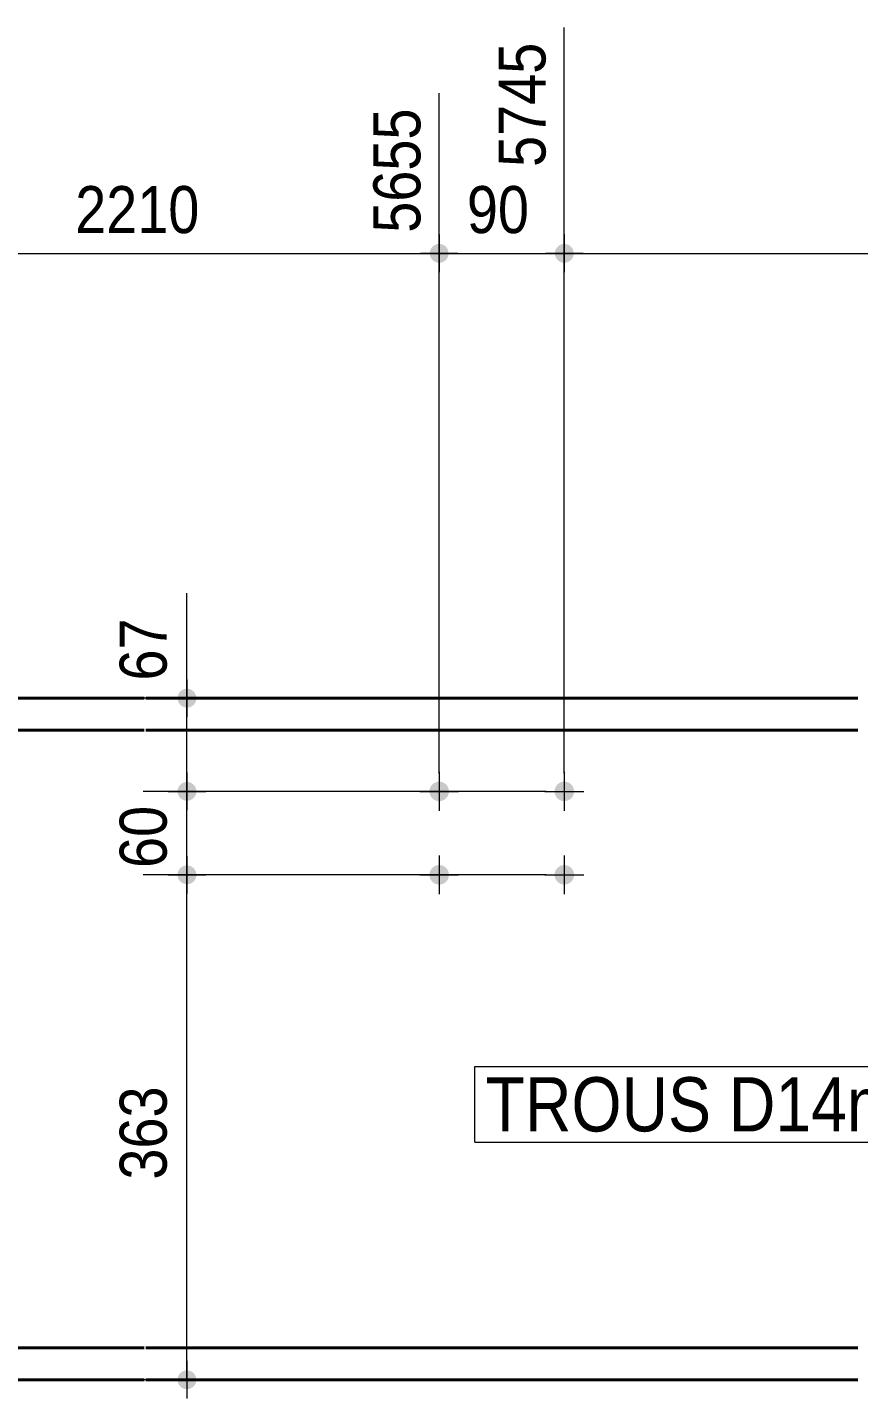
# Model space of a CAD drawing. Header units: millimetres. Extents: x 2 to 410, y 5 to 282.
# Drawn here: x 174.9 to 220.9, y 134.3 to 210.2 of the extents above; entities that cross this region are included whole.
import ezdxf

# ---------------------------------------------------------------- set-up
doc = ezdxf.new("R2010")
doc.units = ezdxf.units.MM
for name, color, linetype, lineweight in [('Boulon', 7, 'Continuous', 0), ('Cotation', 7, 'Continuous', 0), ('Piece', 2, 'Continuous', 0), ('Texte', 3, 'Continuous', 0)]:
    doc.layers.add(name, color=color, linetype=linetype, lineweight=lineweight)
doc.styles.add('ARIAL', font='ARIAL.TTF')

# ---------------------------------------------------------------- blocks, each defined once
blk = doc.blocks.new('*A9')
at = {"layer": 'Boulon'}
for points in [[(197.165, 167.936), (197.167, 167.962), (197.17, 167.989), (197.175, 168.015), (197.18, 168.04), (197.187, 168.066), (197.196, 168.091), (197.205, 168.116), (197.216, 168.14), (197.228, 168.163), (197.241, 168.186), (197.255, 168.209), (197.27, 168.23), (197.286, 168.251), (197.304, 168.271), (197.322, 168.29), (197.341, 168.309), (197.361, 168.326), (197.382, 168.342), (197.404, 168.357), (197.426, 168.371), (197.449, 168.384), (197.472, 168.396), (197.497, 168.407), (197.521, 168.417), (197.546, 168.425), (197.572, 168.432), (197.598, 168.438), (197.624, 168.442), (197.65, 168.445), (197.676, 168.447), (197.703, 168.448), (197.729, 168.447), (197.755, 168.445), (197.782, 168.442), (197.808, 168.438), (197.833, 168.432), (197.859, 168.425), (197.884, 168.417), (197.909, 168.407), (197.933, 168.396), (197.956, 168.384), (197.979, 168.371), (198.002, 168.357), (198.023, 168.342), (198.044, 168.326), (198.064, 168.309), (198.083, 168.29), (198.102, 168.271), (198.119, 168.251), (198.135, 168.23), (198.15, 168.209), (198.165, 168.186), (198.178, 168.163), (198.189, 168.14), (198.2, 168.116), (198.21, 168.091), (198.218, 168.066), (198.225, 168.04), (198.231, 168.015), (198.235, 167.989), (198.239, 167.962), (198.24, 167.936), (198.241, 167.91), (198.24, 167.883), (198.239, 167.857), (198.235, 167.831), (198.231, 167.805), (198.225, 167.779), (198.218, 167.753), (198.21, 167.728), (198.2, 167.704), (198.189, 167.679), (198.178, 167.656), (198.165, 167.633), (198.15, 167.61), (198.135, 167.589), (198.119, 167.568), (198.102, 167.548), (198.083, 167.529), (198.064, 167.511), (198.044, 167.493), (198.023, 167.477), (198.002, 167.462), (197.979, 167.448), (197.956, 167.435), (197.933, 167.423), (197.909, 167.412), (197.884, 167.403), (197.859, 167.394), (197.833, 167.387), (197.808, 167.381), (197.782, 167.377), (197.755, 167.374), (197.729, 167.372), (197.703, 167.371), (197.676, 167.372), (197.65, 167.374), (197.624, 167.377), (197.598, 167.381), (197.572, 167.387), (197.546, 167.394), (197.521, 167.403), (197.497, 167.412), (197.472, 167.423), (197.449, 167.435), (197.426, 167.448), (197.404, 167.462), (197.382, 167.477), (197.361, 167.493), (197.341, 167.511), (197.322, 167.529), (197.304, 167.548), (197.286, 167.568), (197.27, 167.589), (197.255, 167.61), (197.241, 167.633), (197.228, 167.656), (197.216, 167.679), (197.205, 167.704), (197.196, 167.728), (197.187, 167.753), (197.18, 167.779), (197.175, 167.805), (197.17, 167.831), (197.167, 167.857), (197.165, 167.883), (197.164, 167.91)], [(197.165, 163.321), (197.167, 163.347), (197.17, 163.373), (197.175, 163.399), (197.18, 163.425), (197.187, 163.45), (197.196, 163.476), (197.205, 163.5), (197.216, 163.524), (197.228, 163.548), (197.241, 163.571), (197.255, 163.593), (197.27, 163.615), (197.286, 163.636), (197.304, 163.656), (197.322, 163.675), (197.341, 163.693), (197.361, 163.71), (197.382, 163.727), (197.404, 163.742), (197.426, 163.756), (197.449, 163.769), (197.472, 163.781), (197.497, 163.792), (197.521, 163.801), (197.546, 163.809), (197.572, 163.817), (197.598, 163.822), (197.624, 163.827), (197.65, 163.83), (197.676, 163.832), (197.703, 163.833), (197.729, 163.832), (197.755, 163.83), (197.782, 163.827), (197.808, 163.822), (197.833, 163.817), (197.859, 163.809), (197.884, 163.801), (197.909, 163.792), (197.933, 163.781), (197.956, 163.769), (197.979, 163.756), (198.002, 163.742), (198.023, 163.727), (198.044, 163.71), (198.064, 163.693), (198.083, 163.675), (198.102, 163.656), (198.119, 163.636), (198.135, 163.615), (198.15, 163.593), (198.165, 163.571), (198.178, 163.548), (198.189, 163.524), (198.2, 163.5), (198.21, 163.476), (198.218, 163.45), (198.225, 163.425), (198.231, 163.399), (198.235, 163.373), (198.239, 163.347), (198.24, 163.321), (198.241, 163.294), (198.24, 163.268), (198.239, 163.241), (198.235, 163.215), (198.231, 163.189), (198.225, 163.163), (198.218, 163.138), (198.21, 163.113), (198.2, 163.088), (198.189, 163.064), (198.178, 163.04), (198.165, 163.017), (198.15, 162.995), (198.135, 162.973), (198.119, 162.953), (198.102, 162.933), (198.083, 162.913), (198.064, 162.895), (198.044, 162.878), (198.023, 162.862), (198.002, 162.846), (197.979, 162.832), (197.956, 162.819), (197.933, 162.807), (197.909, 162.797), (197.884, 162.787), (197.859, 162.779), (197.833, 162.772), (197.808, 162.766), (197.782, 162.762), (197.755, 162.758), (197.729, 162.756), (197.703, 162.756), (197.676, 162.756), (197.65, 162.758), (197.624, 162.762), (197.598, 162.766), (197.572, 162.772), (197.546, 162.779), (197.521, 162.787), (197.497, 162.797), (197.472, 162.807), (197.449, 162.819), (197.426, 162.832), (197.404, 162.846), (197.382, 162.862), (197.361, 162.878), (197.341, 162.895), (197.322, 162.913), (197.304, 162.933), (197.286, 162.953), (197.27, 162.973), (197.255, 162.995), (197.241, 163.017), (197.228, 163.04), (197.216, 163.064), (197.205, 163.088), (197.196, 163.113), (197.187, 163.138), (197.18, 163.163), (197.175, 163.189), (197.17, 163.215), (197.167, 163.241), (197.165, 163.268), (197.164, 163.294)]]:
    blk.add_hatch(color=256, dxfattribs=at).paths.add_polyline_path(points, flags=17)
at = {"layer": 'Boulon', "linetype": 'Continuous', "lineweight": 0}
for p, q in [((197.703, 168.986), (197.703, 166.833)), ((196.626, 167.91), (198.78, 167.91)), ((197.703, 164.371), (197.703, 162.217)), ((196.626, 163.294), (198.78, 163.294))]:
    blk.add_line(p, q, dxfattribs=at)
blk = doc.blocks.new('*A10')
at = {"layer": 'Boulon'}
for points in [[(204.088, 167.936), (204.09, 167.962), (204.093, 167.989), (204.098, 168.015), (204.103, 168.04), (204.11, 168.066), (204.119, 168.091), (204.128, 168.116), (204.139, 168.14), (204.151, 168.163), (204.164, 168.186), (204.178, 168.209), (204.193, 168.23), (204.21, 168.251), (204.227, 168.271), (204.245, 168.29), (204.264, 168.309), (204.284, 168.326), (204.305, 168.342), (204.327, 168.357), (204.349, 168.371), (204.372, 168.384), (204.396, 168.396), (204.42, 168.407), (204.444, 168.417), (204.469, 168.425), (204.495, 168.432), (204.521, 168.438), (204.547, 168.442), (204.573, 168.445), (204.599, 168.447), (204.626, 168.448), (204.652, 168.447), (204.679, 168.445), (204.705, 168.442), (204.731, 168.438), (204.757, 168.432), (204.782, 168.425), (204.807, 168.417), (204.832, 168.407), (204.856, 168.396), (204.88, 168.384), (204.903, 168.371), (204.925, 168.357), (204.947, 168.342), (204.967, 168.326), (204.987, 168.309), (205.006, 168.29), (205.025, 168.271), (205.042, 168.251), (205.058, 168.23), (205.073, 168.209), (205.088, 168.186), (205.101, 168.163), (205.113, 168.14), (205.123, 168.116), (205.133, 168.091), (205.141, 168.066), (205.148, 168.04), (205.154, 168.015), (205.158, 167.989), (205.162, 167.962), (205.164, 167.936), (205.164, 167.91), (205.164, 167.883), (205.162, 167.857), (205.158, 167.831), (205.154, 167.805), (205.148, 167.779), (205.141, 167.753), (205.133, 167.728), (205.123, 167.704), (205.113, 167.679), (205.101, 167.656), (205.088, 167.633), (205.073, 167.61), (205.058, 167.589), (205.042, 167.568), (205.025, 167.548), (205.006, 167.529), (204.987, 167.511), (204.967, 167.493), (204.947, 167.477), (204.925, 167.462), (204.903, 167.448), (204.88, 167.435), (204.856, 167.423), (204.832, 167.412), (204.807, 167.403), (204.782, 167.394), (204.757, 167.387), (204.731, 167.381), (204.705, 167.377), (204.679, 167.374), (204.652, 167.372), (204.626, 167.371), (204.599, 167.372), (204.573, 167.374), (204.547, 167.377), (204.521, 167.381), (204.495, 167.387), (204.469, 167.394), (204.444, 167.403), (204.42, 167.412), (204.396, 167.423), (204.372, 167.435), (204.349, 167.448), (204.327, 167.462), (204.305, 167.477), (204.284, 167.493), (204.264, 167.511), (204.245, 167.529), (204.227, 167.548), (204.21, 167.568), (204.193, 167.589), (204.178, 167.61), (204.164, 167.633), (204.151, 167.656), (204.139, 167.679), (204.128, 167.704), (204.119, 167.728), (204.11, 167.753), (204.103, 167.779), (204.098, 167.805), (204.093, 167.831), (204.09, 167.857), (204.088, 167.883), (204.087, 167.91)], [(204.088, 163.321), (204.09, 163.347), (204.093, 163.373), (204.098, 163.399), (204.103, 163.425), (204.11, 163.45), (204.119, 163.476), (204.128, 163.5), (204.139, 163.524), (204.151, 163.548), (204.164, 163.571), (204.178, 163.593), (204.193, 163.615), (204.21, 163.636), (204.227, 163.656), (204.245, 163.675), (204.264, 163.693), (204.284, 163.71), (204.305, 163.727), (204.327, 163.742), (204.349, 163.756), (204.372, 163.769), (204.396, 163.781), (204.42, 163.792), (204.444, 163.801), (204.469, 163.809), (204.495, 163.817), (204.521, 163.822), (204.547, 163.827), (204.573, 163.83), (204.599, 163.832), (204.626, 163.833), (204.652, 163.832), (204.679, 163.83), (204.705, 163.827), (204.731, 163.822), (204.757, 163.817), (204.782, 163.809), (204.807, 163.801), (204.832, 163.792), (204.856, 163.781), (204.88, 163.769), (204.903, 163.756), (204.925, 163.742), (204.947, 163.727), (204.967, 163.71), (204.987, 163.693), (205.006, 163.675), (205.025, 163.656), (205.042, 163.636), (205.058, 163.615), (205.073, 163.593), (205.088, 163.571), (205.101, 163.548), (205.113, 163.524), (205.123, 163.5), (205.133, 163.476), (205.141, 163.45), (205.148, 163.425), (205.154, 163.399), (205.158, 163.373), (205.162, 163.347), (205.164, 163.321), (205.164, 163.294), (205.164, 163.268), (205.162, 163.241), (205.158, 163.215), (205.154, 163.189), (205.148, 163.163), (205.141, 163.138), (205.133, 163.113), (205.123, 163.088), (205.113, 163.064), (205.101, 163.04), (205.088, 163.017), (205.073, 162.995), (205.058, 162.973), (205.042, 162.953), (205.025, 162.933), (205.006, 162.913), (204.987, 162.895), (204.967, 162.878), (204.947, 162.862), (204.925, 162.846), (204.903, 162.832), (204.88, 162.819), (204.856, 162.807), (204.832, 162.797), (204.807, 162.787), (204.782, 162.779), (204.757, 162.772), (204.731, 162.766), (204.705, 162.762), (204.679, 162.758), (204.652, 162.756), (204.626, 162.756), (204.599, 162.756), (204.573, 162.758), (204.547, 162.762), (204.521, 162.766), (204.495, 162.772), (204.469, 162.779), (204.444, 162.787), (204.42, 162.797), (204.396, 162.807), (204.372, 162.819), (204.349, 162.832), (204.327, 162.846), (204.305, 162.862), (204.284, 162.878), (204.264, 162.895), (204.245, 162.913), (204.227, 162.933), (204.21, 162.953), (204.193, 162.973), (204.178, 162.995), (204.164, 163.017), (204.151, 163.04), (204.139, 163.064), (204.128, 163.088), (204.119, 163.113), (204.11, 163.138), (204.103, 163.163), (204.098, 163.189), (204.093, 163.215), (204.09, 163.241), (204.088, 163.268), (204.087, 163.294)]]:
    blk.add_hatch(color=256, dxfattribs=at).paths.add_polyline_path(points, flags=17)
at = {"layer": 'Boulon', "linetype": 'Continuous', "lineweight": 0}
for p, q in [((204.626, 168.986), (204.626, 166.833)), ((203.549, 167.91), (205.703, 167.91)), ((204.626, 164.371), (204.626, 162.217)), ((203.549, 163.294), (205.703, 163.294))]:
    blk.add_line(p, q, dxfattribs=at)
blk = doc.blocks.new('*A16')
at = {"layer": 'Piece', "color": 2, "linetype": 'Continuous', "lineweight": 40}
for p, q in [((181.374229, 173.063513), (141.994282, 173.063513)), ((220.854176, 173.063513), (181.474229, 173.063513)), ((141.994282, 171.294283), (181.374229, 171.294283)), ((181.474229, 171.294283), (220.854176, 171.294283)), ((181.374229, 137.140436), (141.994282, 137.140436)), ((220.854176, 137.140436), (181.474229, 137.140436)), ((141.994282, 135.371206), (181.374229, 135.371206)), ((181.474229, 135.371206), (220.854176, 135.371206))]:
    blk.add_line(p, q, dxfattribs=at)
blk = doc.blocks.new('*A42')
at = {"layer": 'Cotation'}
for points in [[(204.6, 197.144), (204.575, 197.146), (204.549, 197.149), (204.524, 197.153), (204.499, 197.159), (204.475, 197.166), (204.451, 197.174), (204.427, 197.183), (204.403, 197.193), (204.381, 197.205), (204.358, 197.217), (204.337, 197.231), (204.316, 197.245), (204.296, 197.261), (204.277, 197.278), (204.258, 197.295), (204.24, 197.314), (204.224, 197.333), (204.208, 197.353), (204.193, 197.374), (204.18, 197.396), (204.167, 197.418), (204.156, 197.441), (204.145, 197.464), (204.136, 197.488), (204.128, 197.512), (204.121, 197.537), (204.116, 197.562), (204.111, 197.587), (204.108, 197.612), (204.106, 197.638), (204.106, 197.663), (204.106, 197.689), (204.108, 197.714), (204.111, 197.739), (204.116, 197.765), (204.121, 197.789), (204.128, 197.814), (204.136, 197.838), (204.145, 197.862), (204.156, 197.885), (204.167, 197.908), (204.18, 197.93), (204.193, 197.952), (204.208, 197.973), (204.224, 197.993), (204.24, 198.012), (204.258, 198.031), (204.277, 198.048), (204.296, 198.065), (204.316, 198.081), (204.337, 198.096), (204.358, 198.109), (204.381, 198.122), (204.403, 198.133), (204.427, 198.144), (204.451, 198.153), (204.475, 198.161), (204.499, 198.168), (204.524, 198.173), (204.549, 198.178), (204.575, 198.181), (204.6, 198.183), (204.626, 198.183), (204.651, 198.183), (204.677, 198.181), (204.702, 198.178), (204.727, 198.173), (204.752, 198.168), (204.777, 198.161), (204.801, 198.153), (204.825, 198.144), (204.848, 198.133), (204.871, 198.122), (204.893, 198.109), (204.915, 198.096), (204.935, 198.081), (204.956, 198.065), (204.975, 198.048), (204.993, 198.031), (205.011, 198.012), (205.028, 197.993), (205.043, 197.973), (205.058, 197.952), (205.072, 197.93), (205.084, 197.908), (205.096, 197.885), (205.106, 197.862), (205.115, 197.838), (205.123, 197.814), (205.13, 197.789), (205.136, 197.765), (205.14, 197.739), (205.143, 197.714), (205.145, 197.689), (205.146, 197.663), (205.145, 197.638), (205.143, 197.612), (205.14, 197.587), (205.136, 197.562), (205.13, 197.537), (205.123, 197.512), (205.115, 197.488), (205.106, 197.464), (205.096, 197.441), (205.084, 197.418), (205.072, 197.396), (205.058, 197.374), (205.043, 197.353), (205.028, 197.333), (205.011, 197.314), (204.993, 197.295), (204.975, 197.278), (204.956, 197.261), (204.935, 197.245), (204.915, 197.231), (204.893, 197.217), (204.871, 197.205), (204.848, 197.193), (204.825, 197.183), (204.801, 197.174), (204.777, 197.166), (204.752, 197.159), (204.727, 197.153), (204.702, 197.149), (204.677, 197.146), (204.651, 197.144), (204.626, 197.143)], [(282.18, 197.144), (282.155, 197.146), (282.129, 197.149), (282.104, 197.153), (282.079, 197.159), (282.055, 197.166), (282.03, 197.174), (282.007, 197.183), (281.983, 197.193), (281.961, 197.205), (281.938, 197.217), (281.917, 197.231), (281.896, 197.245), (281.876, 197.261), (281.856, 197.278), (281.838, 197.295), (281.82, 197.314), (281.804, 197.333), (281.788, 197.353), (281.773, 197.374), (281.76, 197.396), (281.747, 197.418), (281.736, 197.441), (281.725, 197.464), (281.716, 197.488), (281.708, 197.512), (281.701, 197.537), (281.696, 197.562), (281.691, 197.587), (281.688, 197.612), (281.686, 197.638), (281.686, 197.663), (281.686, 197.689), (281.688, 197.714), (281.691, 197.739), (281.696, 197.765), (281.701, 197.789), (281.708, 197.814), (281.716, 197.838), (281.725, 197.862), (281.736, 197.885), (281.747, 197.908), (281.76, 197.93), (281.773, 197.952), (281.788, 197.973), (281.804, 197.993), (281.82, 198.012), (281.838, 198.031), (281.856, 198.048), (281.876, 198.065), (281.896, 198.081), (281.917, 198.096), (281.938, 198.109), (281.961, 198.122), (281.983, 198.133), (282.007, 198.144), (282.03, 198.153), (282.055, 198.161), (282.079, 198.168), (282.104, 198.173), (282.129, 198.178), (282.155, 198.181), (282.18, 198.183), (282.206, 198.183), (282.231, 198.183), (282.257, 198.181), (282.282, 198.178), (282.307, 198.173), (282.332, 198.168), (282.357, 198.161), (282.381, 198.153), (282.405, 198.144), (282.428, 198.133), (282.451, 198.122), (282.473, 198.109), (282.495, 198.096), (282.515, 198.081), (282.536, 198.065), (282.555, 198.048), (282.573, 198.031), (282.591, 198.012), (282.608, 197.993), (282.623, 197.973), (282.638, 197.952), (282.652, 197.93), (282.664, 197.908), (282.676, 197.885), (282.686, 197.862), (282.695, 197.838), (282.703, 197.814), (282.71, 197.789), (282.716, 197.765), (282.72, 197.739), (282.723, 197.714), (282.725, 197.689), (282.726, 197.663), (282.725, 197.638), (282.723, 197.612), (282.72, 197.587), (282.716, 197.562), (282.71, 197.537), (282.703, 197.512), (282.695, 197.488), (282.686, 197.464), (282.676, 197.441), (282.664, 197.418), (282.652, 197.396), (282.638, 197.374), (282.623, 197.353), (282.608, 197.333), (282.591, 197.314), (282.573, 197.295), (282.555, 197.278), (282.536, 197.261), (282.515, 197.245), (282.495, 197.231), (282.473, 197.217), (282.451, 197.205), (282.428, 197.193), (282.405, 197.183), (282.381, 197.174), (282.357, 197.166), (282.332, 197.159), (282.307, 197.153), (282.282, 197.149), (282.257, 197.146), (282.231, 197.144), (282.206, 197.143)]]:
    blk.add_hatch(color=256, dxfattribs=at).paths.add_polyline_path(points, flags=17)
at = {"layer": 'Cotation', "linetype": 'Continuous', "lineweight": 0}
for p, q in [((204.626, 168.91), (204.626, 210.157)), ((282.206, 168.91), (282.206, 206.517)), ((204.626, 198.703), (204.626, 196.623)), ((282.206, 198.703), (282.206, 196.623)), ((205.666, 197.663), (203.586, 197.663)), ((204.626, 197.663), (203.586, 197.663)), ((204.626, 197.663), (282.206, 197.663)), ((283.246, 197.663), (281.166, 197.663)), ((282.206, 197.663), (283.246, 197.663))]:
    blk.add_line(p, q, dxfattribs=at)
at = {"layer": 'Cotation'}
for p in [(204.626, 197.663), (282.206, 197.663)]:
    blk.add_point(p, dxfattribs=at)
at = {"layer": 'Cotation', "style": 'ARIAL', "width": 0.85}
blk.add_text('7955', height=2.6, rotation=90.00021, dxfattribs=at).set_placement((281.166, 198.803))
blk.add_text('2210', height=2.6, dxfattribs=at).set_placement((239.559, 198.783))
blk = doc.blocks.new('*A65')
at = {"layer": 'Cotation'}
for points in [[(183.723, 162.775), (183.698, 162.777), (183.673, 162.78), (183.648, 162.784), (183.623, 162.79), (183.598, 162.797), (183.574, 162.805), (183.55, 162.814), (183.527, 162.824), (183.504, 162.836), (183.482, 162.848), (183.46, 162.862), (183.439, 162.876), (183.419, 162.892), (183.4, 162.909), (183.381, 162.926), (183.364, 162.945), (183.347, 162.964), (183.331, 162.984), (183.317, 163.005), (183.303, 163.027), (183.29, 163.049), (183.279, 163.072), (183.269, 163.095), (183.259, 163.119), (183.251, 163.143), (183.245, 163.168), (183.239, 163.193), (183.235, 163.218), (183.231, 163.243), (183.23, 163.269), (183.229, 163.294), (183.23, 163.32), (183.231, 163.345), (183.235, 163.37), (183.239, 163.396), (183.245, 163.421), (183.251, 163.445), (183.259, 163.469), (183.269, 163.493), (183.279, 163.516), (183.29, 163.539), (183.303, 163.562), (183.317, 163.583), (183.331, 163.604), (183.347, 163.624), (183.364, 163.643), (183.381, 163.662), (183.4, 163.679), (183.419, 163.696), (183.439, 163.712), (183.46, 163.727), (183.482, 163.74), (183.504, 163.753), (183.527, 163.764), (183.55, 163.775), (183.574, 163.784), (183.598, 163.792), (183.623, 163.799), (183.648, 163.804), (183.673, 163.809), (183.698, 163.812), (183.723, 163.814), (183.749, 163.814), (183.774, 163.814), (183.8, 163.812), (183.825, 163.809), (183.85, 163.804), (183.875, 163.799), (183.9, 163.792), (183.924, 163.784), (183.948, 163.775), (183.971, 163.764), (183.994, 163.753), (184.016, 163.74), (184.038, 163.727), (184.059, 163.712), (184.079, 163.696), (184.098, 163.679), (184.117, 163.662), (184.134, 163.643), (184.151, 163.624), (184.167, 163.604), (184.181, 163.583), (184.195, 163.562), (184.208, 163.539), (184.219, 163.516), (184.229, 163.493), (184.239, 163.469), (184.247, 163.445), (184.253, 163.421), (184.259, 163.396), (184.263, 163.37), (184.266, 163.345), (184.268, 163.32), (184.269, 163.294), (184.268, 163.269), (184.266, 163.243), (184.263, 163.218), (184.259, 163.193), (184.253, 163.168), (184.247, 163.143), (184.239, 163.119), (184.229, 163.095), (184.219, 163.072), (184.208, 163.049), (184.195, 163.027), (184.181, 163.005), (184.167, 162.984), (184.151, 162.964), (184.134, 162.945), (184.117, 162.926), (184.098, 162.909), (184.079, 162.892), (184.059, 162.876), (184.038, 162.862), (184.016, 162.848), (183.994, 162.836), (183.971, 162.824), (183.948, 162.814), (183.924, 162.805), (183.9, 162.797), (183.875, 162.79), (183.85, 162.784), (183.825, 162.78), (183.8, 162.777), (183.774, 162.775), (183.749, 162.774)], [(183.723, 134.852), (183.698, 134.854), (183.673, 134.857), (183.648, 134.861), (183.623, 134.867), (183.598, 134.874), (183.574, 134.882), (183.55, 134.891), (183.527, 134.901), (183.504, 134.913), (183.482, 134.925), (183.46, 134.939), (183.439, 134.954), (183.419, 134.969), (183.4, 134.986), (183.381, 135.004), (183.364, 135.022), (183.347, 135.041), (183.331, 135.061), (183.317, 135.082), (183.303, 135.104), (183.29, 135.126), (183.279, 135.149), (183.269, 135.172), (183.259, 135.196), (183.251, 135.22), (183.245, 135.245), (183.239, 135.27), (183.235, 135.295), (183.231, 135.32), (183.23, 135.346), (183.229, 135.371), (183.23, 135.397), (183.231, 135.422), (183.235, 135.448), (183.239, 135.473), (183.245, 135.498), (183.251, 135.522), (183.259, 135.546), (183.269, 135.57), (183.279, 135.594), (183.29, 135.616), (183.303, 135.639), (183.317, 135.66), (183.331, 135.681), (183.347, 135.701), (183.364, 135.72), (183.381, 135.739), (183.4, 135.757), (183.419, 135.773), (183.439, 135.789), (183.46, 135.804), (183.482, 135.817), (183.504, 135.83), (183.527, 135.841), (183.55, 135.852), (183.574, 135.861), (183.598, 135.869), (183.623, 135.876), (183.648, 135.881), (183.673, 135.886), (183.698, 135.889), (183.723, 135.891), (183.749, 135.891), (183.774, 135.891), (183.8, 135.889), (183.825, 135.886), (183.85, 135.881), (183.875, 135.876), (183.9, 135.869), (183.924, 135.861), (183.948, 135.852), (183.971, 135.841), (183.994, 135.83), (184.016, 135.817), (184.038, 135.804), (184.059, 135.789), (184.079, 135.773), (184.098, 135.757), (184.117, 135.739), (184.134, 135.72), (184.151, 135.701), (184.167, 135.681), (184.181, 135.66), (184.195, 135.639), (184.208, 135.616), (184.219, 135.594), (184.229, 135.57), (184.239, 135.546), (184.247, 135.522), (184.253, 135.498), (184.259, 135.473), (184.263, 135.448), (184.266, 135.422), (184.268, 135.397), (184.269, 135.371), (184.268, 135.346), (184.266, 135.32), (184.263, 135.295), (184.259, 135.27), (184.253, 135.245), (184.247, 135.22), (184.239, 135.196), (184.229, 135.172), (184.219, 135.149), (184.208, 135.126), (184.195, 135.104), (184.181, 135.082), (184.167, 135.061), (184.151, 135.041), (184.134, 135.022), (184.117, 135.004), (184.098, 134.986), (184.079, 134.969), (184.059, 134.954), (184.038, 134.939), (184.016, 134.925), (183.994, 134.913), (183.971, 134.901), (183.948, 134.891), (183.924, 134.882), (183.9, 134.874), (183.875, 134.867), (183.85, 134.861), (183.825, 134.857), (183.8, 134.854), (183.774, 134.852), (183.749, 134.851)]]:
    blk.add_hatch(color=256, dxfattribs=at).paths.add_polyline_path(points, flags=17)
at = {"layer": 'Cotation', "linetype": 'Continuous', "lineweight": 0}
for p, q in [((183.749, 164.334), (183.749, 162.254)), ((183.749, 163.294), (183.749, 164.334)), ((203.626, 163.294), (183.149, 163.294)), ((183.149, 163.294), (184.789, 163.294)), ((183.749, 135.371), (183.749, 163.294)), ((183.749, 136.411), (183.749, 134.331)), ((195.164, 135.371), (181.329, 135.371)), ((182.709, 135.371), (184.789, 135.371)), ((183.749, 135.371), (183.749, 134.331))]:
    blk.add_line(p, q, dxfattribs=at)
at = {"layer": 'Cotation'}
for p in [(183.749, 163.294), (183.749, 135.371)]:
    blk.add_point(p, dxfattribs=at)
at = {"layer": 'Cotation', "style": 'ARIAL', "width": 0.85}
blk.add_text('363', height=2.6, rotation=90.00021, dxfattribs=at).set_placement((182.629, 146.44))
blk = doc.blocks.new('*A66')
at = {"layer": 'Cotation'}
for points in [[(183.723, 167.39), (183.698, 167.392), (183.673, 167.395), (183.648, 167.4), (183.623, 167.405), (183.598, 167.412), (183.574, 167.42), (183.55, 167.429), (183.527, 167.44), (183.504, 167.451), (183.482, 167.464), (183.46, 167.477), (183.439, 167.492), (183.419, 167.508), (183.4, 167.524), (183.381, 167.542), (183.364, 167.56), (183.347, 167.58), (183.331, 167.6), (183.317, 167.621), (183.303, 167.642), (183.29, 167.664), (183.279, 167.687), (183.269, 167.711), (183.259, 167.734), (183.251, 167.759), (183.245, 167.783), (183.239, 167.808), (183.235, 167.833), (183.231, 167.859), (183.23, 167.884), (183.229, 167.91), (183.23, 167.935), (183.231, 167.961), (183.235, 167.986), (183.239, 168.011), (183.245, 168.036), (183.251, 168.061), (183.259, 168.085), (183.269, 168.109), (183.279, 168.132), (183.29, 168.155), (183.303, 168.177), (183.317, 168.198), (183.331, 168.219), (183.347, 168.239), (183.364, 168.259), (183.381, 168.277), (183.4, 168.295), (183.419, 168.312), (183.439, 168.327), (183.46, 168.342), (183.482, 168.356), (183.504, 168.368), (183.527, 168.38), (183.55, 168.39), (183.574, 168.399), (183.598, 168.407), (183.623, 168.414), (183.648, 168.42), (183.673, 168.424), (183.698, 168.427), (183.723, 168.429), (183.749, 168.43), (183.774, 168.429), (183.8, 168.427), (183.825, 168.424), (183.85, 168.42), (183.875, 168.414), (183.9, 168.407), (183.924, 168.399), (183.948, 168.39), (183.971, 168.38), (183.994, 168.368), (184.016, 168.356), (184.038, 168.342), (184.059, 168.327), (184.079, 168.312), (184.098, 168.295), (184.117, 168.277), (184.134, 168.259), (184.151, 168.239), (184.167, 168.219), (184.181, 168.198), (184.195, 168.177), (184.208, 168.155), (184.219, 168.132), (184.229, 168.109), (184.239, 168.085), (184.247, 168.061), (184.253, 168.036), (184.259, 168.011), (184.263, 167.986), (184.266, 167.961), (184.268, 167.935), (184.269, 167.91), (184.268, 167.884), (184.266, 167.859), (184.263, 167.833), (184.259, 167.808), (184.253, 167.783), (184.247, 167.759), (184.239, 167.734), (184.229, 167.711), (184.219, 167.687), (184.208, 167.664), (184.195, 167.642), (184.181, 167.621), (184.167, 167.6), (184.151, 167.58), (184.134, 167.56), (184.117, 167.542), (184.098, 167.524), (184.079, 167.508), (184.059, 167.492), (184.038, 167.477), (184.016, 167.464), (183.994, 167.451), (183.971, 167.44), (183.948, 167.429), (183.924, 167.42), (183.9, 167.412), (183.875, 167.405), (183.85, 167.4), (183.825, 167.395), (183.8, 167.392), (183.774, 167.39), (183.749, 167.39)], [(183.723, 162.775), (183.698, 162.777), (183.673, 162.78), (183.648, 162.784), (183.623, 162.79), (183.598, 162.797), (183.574, 162.805), (183.55, 162.814), (183.527, 162.824), (183.504, 162.836), (183.482, 162.848), (183.46, 162.862), (183.439, 162.876), (183.419, 162.892), (183.4, 162.909), (183.381, 162.926), (183.364, 162.945), (183.347, 162.964), (183.331, 162.984), (183.317, 163.005), (183.303, 163.027), (183.29, 163.049), (183.279, 163.072), (183.269, 163.095), (183.259, 163.119), (183.251, 163.143), (183.245, 163.168), (183.239, 163.193), (183.235, 163.218), (183.231, 163.243), (183.23, 163.269), (183.229, 163.294), (183.23, 163.32), (183.231, 163.345), (183.235, 163.37), (183.239, 163.396), (183.245, 163.421), (183.251, 163.445), (183.259, 163.469), (183.269, 163.493), (183.279, 163.516), (183.29, 163.539), (183.303, 163.562), (183.317, 163.583), (183.331, 163.604), (183.347, 163.624), (183.364, 163.643), (183.381, 163.662), (183.4, 163.679), (183.419, 163.696), (183.439, 163.712), (183.46, 163.727), (183.482, 163.74), (183.504, 163.753), (183.527, 163.764), (183.55, 163.775), (183.574, 163.784), (183.598, 163.792), (183.623, 163.799), (183.648, 163.804), (183.673, 163.809), (183.698, 163.812), (183.723, 163.814), (183.749, 163.814), (183.774, 163.814), (183.8, 163.812), (183.825, 163.809), (183.85, 163.804), (183.875, 163.799), (183.9, 163.792), (183.924, 163.784), (183.948, 163.775), (183.971, 163.764), (183.994, 163.753), (184.016, 163.74), (184.038, 163.727), (184.059, 163.712), (184.079, 163.696), (184.098, 163.679), (184.117, 163.662), (184.134, 163.643), (184.151, 163.624), (184.167, 163.604), (184.181, 163.583), (184.195, 163.562), (184.208, 163.539), (184.219, 163.516), (184.229, 163.493), (184.239, 163.469), (184.247, 163.445), (184.253, 163.421), (184.259, 163.396), (184.263, 163.37), (184.266, 163.345), (184.268, 163.32), (184.269, 163.294), (184.268, 163.269), (184.266, 163.243), (184.263, 163.218), (184.259, 163.193), (184.253, 163.168), (184.247, 163.143), (184.239, 163.119), (184.229, 163.095), (184.219, 163.072), (184.208, 163.049), (184.195, 163.027), (184.181, 163.005), (184.167, 162.984), (184.151, 162.964), (184.134, 162.945), (184.117, 162.926), (184.098, 162.909), (184.079, 162.892), (184.059, 162.876), (184.038, 162.862), (184.016, 162.848), (183.994, 162.836), (183.971, 162.824), (183.948, 162.814), (183.924, 162.805), (183.9, 162.797), (183.875, 162.79), (183.85, 162.784), (183.825, 162.78), (183.8, 162.777), (183.774, 162.775), (183.749, 162.774)]]:
    blk.add_hatch(color=256, dxfattribs=at).paths.add_polyline_path(points, flags=17)
at = {"layer": 'Cotation', "linetype": 'Continuous', "lineweight": 0}
for p, q in [((183.749, 168.95), (183.749, 166.87)), ((183.749, 167.91), (183.749, 168.95)), ((203.626, 167.91), (181.329, 167.91)), ((182.709, 167.91), (184.789, 167.91)), ((183.749, 163.294), (183.749, 167.91)), ((183.749, 164.334), (183.749, 162.254)), ((203.626, 163.294), (181.329, 163.294)), ((182.709, 163.294), (184.789, 163.294)), ((183.749, 163.294), (183.749, 162.254))]:
    blk.add_line(p, q, dxfattribs=at)
at = {"layer": 'Cotation'}
for p in [(183.749, 167.91), (183.749, 163.294)]:
    blk.add_point(p, dxfattribs=at)
at = {"layer": 'Cotation', "style": 'ARIAL', "width": 0.85}
blk.add_text('60', height=2.6, rotation=90.00021, dxfattribs=at).set_placement((182.629, 163.673))
blk = doc.blocks.new('*A67')
at = {"layer": 'Cotation'}
for points in [[(183.723, 172.544), (183.698, 172.546), (183.673, 172.549), (183.648, 172.554), (183.623, 172.559), (183.598, 172.566), (183.574, 172.574), (183.55, 172.583), (183.527, 172.593), (183.504, 172.605), (183.482, 172.617), (183.46, 172.631), (183.439, 172.646), (183.419, 172.662), (183.4, 172.678), (183.381, 172.696), (183.364, 172.714), (183.347, 172.734), (183.331, 172.754), (183.317, 172.775), (183.303, 172.796), (183.29, 172.818), (183.279, 172.841), (183.269, 172.865), (183.259, 172.888), (183.251, 172.913), (183.245, 172.937), (183.239, 172.962), (183.235, 172.987), (183.231, 173.013), (183.23, 173.038), (183.229, 173.064), (183.23, 173.089), (183.231, 173.114), (183.235, 173.14), (183.239, 173.165), (183.245, 173.19), (183.251, 173.214), (183.259, 173.239), (183.269, 173.263), (183.279, 173.286), (183.29, 173.309), (183.303, 173.331), (183.317, 173.352), (183.331, 173.373), (183.347, 173.393), (183.364, 173.413), (183.381, 173.431), (183.4, 173.449), (183.419, 173.465), (183.439, 173.481), (183.46, 173.496), (183.482, 173.51), (183.504, 173.522), (183.527, 173.534), (183.55, 173.544), (183.574, 173.553), (183.598, 173.561), (183.623, 173.568), (183.648, 173.574), (183.673, 173.578), (183.698, 173.581), (183.723, 173.583), (183.749, 173.584), (183.774, 173.583), (183.8, 173.581), (183.825, 173.578), (183.85, 173.574), (183.875, 173.568), (183.9, 173.561), (183.924, 173.553), (183.948, 173.544), (183.971, 173.534), (183.994, 173.522), (184.016, 173.51), (184.038, 173.496), (184.059, 173.481), (184.079, 173.465), (184.098, 173.449), (184.117, 173.431), (184.134, 173.413), (184.151, 173.393), (184.167, 173.373), (184.181, 173.352), (184.195, 173.331), (184.208, 173.309), (184.219, 173.286), (184.229, 173.263), (184.239, 173.239), (184.247, 173.214), (184.253, 173.19), (184.259, 173.165), (184.263, 173.14), (184.266, 173.114), (184.268, 173.089), (184.269, 173.064), (184.268, 173.038), (184.266, 173.013), (184.263, 172.987), (184.259, 172.962), (184.253, 172.937), (184.247, 172.913), (184.239, 172.888), (184.229, 172.865), (184.219, 172.841), (184.208, 172.818), (184.195, 172.796), (184.181, 172.775), (184.167, 172.754), (184.151, 172.734), (184.134, 172.714), (184.117, 172.696), (184.098, 172.678), (184.079, 172.662), (184.059, 172.646), (184.038, 172.631), (184.016, 172.617), (183.994, 172.605), (183.971, 172.593), (183.948, 172.583), (183.924, 172.574), (183.9, 172.566), (183.875, 172.559), (183.85, 172.554), (183.825, 172.549), (183.8, 172.546), (183.774, 172.544), (183.749, 172.544)], [(183.723, 167.39), (183.698, 167.392), (183.673, 167.395), (183.648, 167.4), (183.623, 167.405), (183.598, 167.412), (183.574, 167.42), (183.55, 167.429), (183.527, 167.44), (183.504, 167.451), (183.482, 167.464), (183.46, 167.477), (183.439, 167.492), (183.419, 167.508), (183.4, 167.524), (183.381, 167.542), (183.364, 167.56), (183.347, 167.58), (183.331, 167.6), (183.317, 167.621), (183.303, 167.642), (183.29, 167.664), (183.279, 167.687), (183.269, 167.711), (183.259, 167.734), (183.251, 167.759), (183.245, 167.783), (183.239, 167.808), (183.235, 167.833), (183.231, 167.859), (183.23, 167.884), (183.229, 167.91), (183.23, 167.935), (183.231, 167.961), (183.235, 167.986), (183.239, 168.011), (183.245, 168.036), (183.251, 168.061), (183.259, 168.085), (183.269, 168.109), (183.279, 168.132), (183.29, 168.155), (183.303, 168.177), (183.317, 168.198), (183.331, 168.219), (183.347, 168.239), (183.364, 168.259), (183.381, 168.277), (183.4, 168.295), (183.419, 168.312), (183.439, 168.327), (183.46, 168.342), (183.482, 168.356), (183.504, 168.368), (183.527, 168.38), (183.55, 168.39), (183.574, 168.399), (183.598, 168.407), (183.623, 168.414), (183.648, 168.42), (183.673, 168.424), (183.698, 168.427), (183.723, 168.429), (183.749, 168.43), (183.774, 168.429), (183.8, 168.427), (183.825, 168.424), (183.85, 168.42), (183.875, 168.414), (183.9, 168.407), (183.924, 168.399), (183.948, 168.39), (183.971, 168.38), (183.994, 168.368), (184.016, 168.356), (184.038, 168.342), (184.059, 168.327), (184.079, 168.312), (184.098, 168.295), (184.117, 168.277), (184.134, 168.259), (184.151, 168.239), (184.167, 168.219), (184.181, 168.198), (184.195, 168.177), (184.208, 168.155), (184.219, 168.132), (184.229, 168.109), (184.239, 168.085), (184.247, 168.061), (184.253, 168.036), (184.259, 168.011), (184.263, 167.986), (184.266, 167.961), (184.268, 167.935), (184.269, 167.91), (184.268, 167.884), (184.266, 167.859), (184.263, 167.833), (184.259, 167.808), (184.253, 167.783), (184.247, 167.759), (184.239, 167.734), (184.229, 167.711), (184.219, 167.687), (184.208, 167.664), (184.195, 167.642), (184.181, 167.621), (184.167, 167.6), (184.151, 167.58), (184.134, 167.56), (184.117, 167.542), (184.098, 167.524), (184.079, 167.508), (184.059, 167.492), (184.038, 167.477), (184.016, 167.464), (183.994, 167.451), (183.971, 167.44), (183.948, 167.429), (183.924, 167.42), (183.9, 167.412), (183.875, 167.405), (183.85, 167.4), (183.825, 167.395), (183.8, 167.392), (183.774, 167.39), (183.749, 167.39)]]:
    blk.add_hatch(color=256, dxfattribs=at).paths.add_polyline_path(points, flags=17)
at = {"layer": 'Cotation', "linetype": 'Continuous', "lineweight": 0}
for p, q in [((183.749, 173.064), (183.749, 178.87)), ((183.749, 173.064), (183.749, 178.87)), ((183.749, 174.104), (183.749, 172.024)), ((195.164, 173.064), (181.329, 173.064)), ((182.709, 173.064), (184.789, 173.064)), ((183.749, 167.91), (183.749, 173.064)), ((183.749, 168.95), (183.749, 166.87)), ((203.626, 167.91), (183.149, 167.91)), ((183.149, 167.91), (184.789, 167.91)), ((183.749, 167.91), (183.749, 166.87))]:
    blk.add_line(p, q, dxfattribs=at)
at = {"layer": 'Cotation'}
for p in [(183.749, 173.064), (183.749, 167.91)]:
    blk.add_point(p, dxfattribs=at)
at = {"layer": 'Cotation', "style": 'ARIAL', "width": 0.85}
blk.add_text('67', height=2.6, rotation=90.00021, dxfattribs=at).set_placement((182.629, 174.039))
blk = doc.blocks.new('*A74')
at = {"layer": 'Texte', "linetype": 'Continuous', "lineweight": 0}
for p, q in [((199.672677, 152.703387), (254.986934, 152.703387)), ((199.672677, 148.503387), (199.672677, 152.703387)), ((254.986934, 148.503387), (254.986934, 152.703387)), ((199.672677, 148.503387), (254.986934, 148.503387))]:
    blk.add_line(p, q, dxfattribs=at)
at = {"layer": 'Texte', "style": 'ARIAL', "width": 0.85}
blk.add_text("TROUS D14mm DANS L'AME", height=3, dxfattribs=at).set_placement((200.272677, 149.103387))
blk = doc.blocks.new('*A82')
at = {"layer": 'Cotation'}
for points in [[(165.12, 197.144), (165.095, 197.146), (165.069, 197.149), (165.044, 197.153), (165.019, 197.159), (164.995, 197.166), (164.971, 197.174), (164.947, 197.183), (164.923, 197.193), (164.901, 197.205), (164.878, 197.217), (164.857, 197.231), (164.836, 197.245), (164.816, 197.261), (164.797, 197.278), (164.778, 197.295), (164.76, 197.314), (164.744, 197.333), (164.728, 197.353), (164.713, 197.374), (164.7, 197.396), (164.687, 197.418), (164.676, 197.441), (164.665, 197.464), (164.656, 197.488), (164.648, 197.512), (164.641, 197.537), (164.636, 197.562), (164.631, 197.587), (164.628, 197.612), (164.626, 197.638), (164.626, 197.663), (164.626, 197.689), (164.628, 197.714), (164.631, 197.739), (164.636, 197.765), (164.641, 197.789), (164.648, 197.814), (164.656, 197.838), (164.665, 197.862), (164.676, 197.885), (164.687, 197.908), (164.7, 197.93), (164.713, 197.952), (164.728, 197.973), (164.744, 197.993), (164.76, 198.012), (164.778, 198.031), (164.797, 198.048), (164.816, 198.065), (164.836, 198.081), (164.857, 198.096), (164.878, 198.109), (164.901, 198.122), (164.923, 198.133), (164.947, 198.144), (164.971, 198.153), (164.995, 198.161), (165.019, 198.168), (165.044, 198.173), (165.069, 198.178), (165.095, 198.181), (165.12, 198.183), (165.146, 198.183), (165.171, 198.183), (165.197, 198.181), (165.222, 198.178), (165.247, 198.173), (165.272, 198.168), (165.297, 198.161), (165.321, 198.153), (165.345, 198.144), (165.368, 198.133), (165.391, 198.122), (165.413, 198.109), (165.435, 198.096), (165.456, 198.081), (165.476, 198.065), (165.495, 198.048), (165.513, 198.031), (165.531, 198.012), (165.548, 197.993), (165.563, 197.973), (165.578, 197.952), (165.592, 197.93), (165.604, 197.908), (165.616, 197.885), (165.626, 197.862), (165.635, 197.838), (165.643, 197.814), (165.65, 197.789), (165.656, 197.765), (165.66, 197.739), (165.663, 197.714), (165.665, 197.689), (165.666, 197.663), (165.665, 197.638), (165.663, 197.612), (165.66, 197.587), (165.656, 197.562), (165.65, 197.537), (165.643, 197.512), (165.635, 197.488), (165.626, 197.464), (165.616, 197.441), (165.604, 197.418), (165.592, 197.396), (165.578, 197.374), (165.563, 197.353), (165.548, 197.333), (165.531, 197.314), (165.513, 197.295), (165.495, 197.278), (165.476, 197.261), (165.456, 197.245), (165.435, 197.231), (165.413, 197.217), (165.391, 197.205), (165.368, 197.193), (165.345, 197.183), (165.321, 197.174), (165.297, 197.166), (165.272, 197.159), (165.247, 197.153), (165.222, 197.149), (165.197, 197.146), (165.171, 197.144), (165.146, 197.143)], [(197.677, 197.144), (197.652, 197.146), (197.626, 197.149), (197.601, 197.153), (197.576, 197.159), (197.552, 197.166), (197.527, 197.174), (197.504, 197.183), (197.48, 197.193), (197.458, 197.205), (197.435, 197.217), (197.414, 197.231), (197.393, 197.245), (197.373, 197.261), (197.353, 197.278), (197.335, 197.295), (197.317, 197.314), (197.301, 197.333), (197.285, 197.353), (197.27, 197.374), (197.257, 197.396), (197.244, 197.418), (197.233, 197.441), (197.222, 197.464), (197.213, 197.488), (197.205, 197.512), (197.198, 197.537), (197.193, 197.562), (197.188, 197.587), (197.185, 197.612), (197.183, 197.638), (197.183, 197.663), (197.183, 197.689), (197.185, 197.714), (197.188, 197.739), (197.193, 197.765), (197.198, 197.789), (197.205, 197.814), (197.213, 197.838), (197.222, 197.862), (197.233, 197.885), (197.244, 197.908), (197.257, 197.93), (197.27, 197.952), (197.285, 197.973), (197.301, 197.993), (197.317, 198.012), (197.335, 198.031), (197.353, 198.048), (197.373, 198.065), (197.393, 198.081), (197.414, 198.096), (197.435, 198.109), (197.458, 198.122), (197.48, 198.133), (197.504, 198.144), (197.527, 198.153), (197.552, 198.161), (197.576, 198.168), (197.601, 198.173), (197.626, 198.178), (197.652, 198.181), (197.677, 198.183), (197.703, 198.183), (197.728, 198.183), (197.754, 198.181), (197.779, 198.178), (197.804, 198.173), (197.829, 198.168), (197.854, 198.161), (197.878, 198.153), (197.902, 198.144), (197.925, 198.133), (197.948, 198.122), (197.97, 198.109), (197.992, 198.096), (198.012, 198.081), (198.033, 198.065), (198.052, 198.048), (198.07, 198.031), (198.088, 198.012), (198.105, 197.993), (198.12, 197.973), (198.135, 197.952), (198.149, 197.93), (198.161, 197.908), (198.173, 197.885), (198.183, 197.862), (198.192, 197.838), (198.2, 197.814), (198.207, 197.789), (198.213, 197.765), (198.217, 197.739), (198.22, 197.714), (198.222, 197.689), (198.223, 197.663), (198.222, 197.638), (198.22, 197.612), (198.217, 197.587), (198.213, 197.562), (198.207, 197.537), (198.2, 197.512), (198.192, 197.488), (198.183, 197.464), (198.173, 197.441), (198.161, 197.418), (198.149, 197.396), (198.135, 197.374), (198.12, 197.353), (198.105, 197.333), (198.088, 197.314), (198.07, 197.295), (198.052, 197.278), (198.033, 197.261), (198.012, 197.245), (197.992, 197.231), (197.97, 197.217), (197.948, 197.205), (197.925, 197.193), (197.902, 197.183), (197.878, 197.174), (197.854, 197.166), (197.829, 197.159), (197.804, 197.153), (197.779, 197.149), (197.754, 197.146), (197.728, 197.144), (197.703, 197.143)]]:
    blk.add_hatch(color=256, dxfattribs=at).paths.add_polyline_path(points, flags=17)
at = {"layer": 'Cotation', "linetype": 'Continuous', "lineweight": 0}
for p, q in [((165.146, 168.91), (165.146, 210.157)), ((197.703, 168.91), (197.703, 206.517)), ((165.146, 198.703), (165.146, 196.623)), ((197.703, 198.703), (197.703, 196.623)), ((166.186, 197.663), (164.106, 197.663)), ((165.146, 197.663), (164.106, 197.663)), ((165.146, 197.663), (197.703, 197.663)), ((198.743, 197.663), (196.663, 197.663)), ((197.703, 197.663), (198.743, 197.663))]:
    blk.add_line(p, q, dxfattribs=at)
at = {"layer": 'Cotation'}
for p in [(165.146, 197.663), (197.703, 197.663)]:
    blk.add_point(p, dxfattribs=at)
at = {"layer": 'Cotation', "style": 'ARIAL', "width": 0.85}
blk.add_text('5655', height=2.6, rotation=90.00021, dxfattribs=at).set_placement((196.663, 198.803))
blk.add_text('2210', height=2.6, dxfattribs=at).set_placement((177.567, 198.783))
blk = doc.blocks.new('*A83')
at = {"layer": 'Cotation'}
for points in [[(197.677, 197.144), (197.652, 197.146), (197.626, 197.149), (197.601, 197.153), (197.576, 197.159), (197.552, 197.166), (197.527, 197.174), (197.504, 197.183), (197.48, 197.193), (197.458, 197.205), (197.435, 197.217), (197.414, 197.231), (197.393, 197.245), (197.373, 197.261), (197.353, 197.278), (197.335, 197.295), (197.317, 197.314), (197.301, 197.333), (197.285, 197.353), (197.27, 197.374), (197.257, 197.396), (197.244, 197.418), (197.233, 197.441), (197.222, 197.464), (197.213, 197.488), (197.205, 197.512), (197.198, 197.537), (197.193, 197.562), (197.188, 197.587), (197.185, 197.612), (197.183, 197.638), (197.183, 197.663), (197.183, 197.689), (197.185, 197.714), (197.188, 197.739), (197.193, 197.765), (197.198, 197.789), (197.205, 197.814), (197.213, 197.838), (197.222, 197.862), (197.233, 197.885), (197.244, 197.908), (197.257, 197.93), (197.27, 197.952), (197.285, 197.973), (197.301, 197.993), (197.317, 198.012), (197.335, 198.031), (197.353, 198.048), (197.373, 198.065), (197.393, 198.081), (197.414, 198.096), (197.435, 198.109), (197.458, 198.122), (197.48, 198.133), (197.504, 198.144), (197.527, 198.153), (197.552, 198.161), (197.576, 198.168), (197.601, 198.173), (197.626, 198.178), (197.652, 198.181), (197.677, 198.183), (197.703, 198.183), (197.728, 198.183), (197.754, 198.181), (197.779, 198.178), (197.804, 198.173), (197.829, 198.168), (197.854, 198.161), (197.878, 198.153), (197.902, 198.144), (197.925, 198.133), (197.948, 198.122), (197.97, 198.109), (197.992, 198.096), (198.012, 198.081), (198.033, 198.065), (198.052, 198.048), (198.07, 198.031), (198.088, 198.012), (198.105, 197.993), (198.12, 197.973), (198.135, 197.952), (198.149, 197.93), (198.161, 197.908), (198.173, 197.885), (198.183, 197.862), (198.192, 197.838), (198.2, 197.814), (198.207, 197.789), (198.213, 197.765), (198.217, 197.739), (198.22, 197.714), (198.222, 197.689), (198.223, 197.663), (198.222, 197.638), (198.22, 197.612), (198.217, 197.587), (198.213, 197.562), (198.207, 197.537), (198.2, 197.512), (198.192, 197.488), (198.183, 197.464), (198.173, 197.441), (198.161, 197.418), (198.149, 197.396), (198.135, 197.374), (198.12, 197.353), (198.105, 197.333), (198.088, 197.314), (198.07, 197.295), (198.052, 197.278), (198.033, 197.261), (198.012, 197.245), (197.992, 197.231), (197.97, 197.217), (197.948, 197.205), (197.925, 197.193), (197.902, 197.183), (197.878, 197.174), (197.854, 197.166), (197.829, 197.159), (197.804, 197.153), (197.779, 197.149), (197.754, 197.146), (197.728, 197.144), (197.703, 197.143)], [(204.6, 197.144), (204.575, 197.146), (204.549, 197.149), (204.524, 197.153), (204.499, 197.159), (204.475, 197.166), (204.451, 197.174), (204.427, 197.183), (204.403, 197.193), (204.381, 197.205), (204.358, 197.217), (204.337, 197.231), (204.316, 197.245), (204.296, 197.261), (204.277, 197.278), (204.258, 197.295), (204.24, 197.314), (204.224, 197.333), (204.208, 197.353), (204.193, 197.374), (204.18, 197.396), (204.167, 197.418), (204.156, 197.441), (204.145, 197.464), (204.136, 197.488), (204.128, 197.512), (204.121, 197.537), (204.116, 197.562), (204.111, 197.587), (204.108, 197.612), (204.106, 197.638), (204.106, 197.663), (204.106, 197.689), (204.108, 197.714), (204.111, 197.739), (204.116, 197.765), (204.121, 197.789), (204.128, 197.814), (204.136, 197.838), (204.145, 197.862), (204.156, 197.885), (204.167, 197.908), (204.18, 197.93), (204.193, 197.952), (204.208, 197.973), (204.224, 197.993), (204.24, 198.012), (204.258, 198.031), (204.277, 198.048), (204.296, 198.065), (204.316, 198.081), (204.337, 198.096), (204.358, 198.109), (204.381, 198.122), (204.403, 198.133), (204.427, 198.144), (204.451, 198.153), (204.475, 198.161), (204.499, 198.168), (204.524, 198.173), (204.549, 198.178), (204.575, 198.181), (204.6, 198.183), (204.626, 198.183), (204.651, 198.183), (204.677, 198.181), (204.702, 198.178), (204.727, 198.173), (204.752, 198.168), (204.777, 198.161), (204.801, 198.153), (204.825, 198.144), (204.848, 198.133), (204.871, 198.122), (204.893, 198.109), (204.915, 198.096), (204.935, 198.081), (204.956, 198.065), (204.975, 198.048), (204.993, 198.031), (205.011, 198.012), (205.028, 197.993), (205.043, 197.973), (205.058, 197.952), (205.072, 197.93), (205.084, 197.908), (205.096, 197.885), (205.106, 197.862), (205.115, 197.838), (205.123, 197.814), (205.13, 197.789), (205.136, 197.765), (205.14, 197.739), (205.143, 197.714), (205.145, 197.689), (205.146, 197.663), (205.145, 197.638), (205.143, 197.612), (205.14, 197.587), (205.136, 197.562), (205.13, 197.537), (205.123, 197.512), (205.115, 197.488), (205.106, 197.464), (205.096, 197.441), (205.084, 197.418), (205.072, 197.396), (205.058, 197.374), (205.043, 197.353), (205.028, 197.333), (205.011, 197.314), (204.993, 197.295), (204.975, 197.278), (204.956, 197.261), (204.935, 197.245), (204.915, 197.231), (204.893, 197.217), (204.871, 197.205), (204.848, 197.193), (204.825, 197.183), (204.801, 197.174), (204.777, 197.166), (204.752, 197.159), (204.727, 197.153), (204.702, 197.149), (204.677, 197.146), (204.651, 197.144), (204.626, 197.143)]]:
    blk.add_hatch(color=256, dxfattribs=at).paths.add_polyline_path(points, flags=17)
at = {"layer": 'Cotation', "linetype": 'Continuous', "lineweight": 0}
for p, q in [((204.626, 168.91), (204.626, 210.157)), ((197.703, 168.91), (197.703, 206.517)), ((197.703, 198.703), (197.703, 196.623)), ((204.626, 198.703), (204.626, 196.623)), ((198.743, 197.663), (196.663, 197.663)), ((197.703, 197.663), (196.663, 197.663)), ((197.703, 197.663), (204.626, 197.663)), ((205.666, 197.663), (203.586, 197.663)), ((204.626, 197.663), (205.666, 197.663))]:
    blk.add_line(p, q, dxfattribs=at)
at = {"layer": 'Cotation'}
for p in [(197.703, 197.663), (204.626, 197.663)]:
    blk.add_point(p, dxfattribs=at)
at = {"layer": 'Cotation', "style": 'ARIAL', "width": 0.85}
blk.add_text('5745', height=2.6, rotation=90.00021, dxfattribs=at).set_placement((203.586, 202.443))
blk.add_text('90', height=2.6, dxfattribs=at).set_placement((199.236, 198.783))

msp = doc.modelspace()

# ---------------------------------------------------------------- block references
at = {"lineweight": 0}
for name in ['*A82', '*A83', '*A42', '*A67', '*A16', '*A66', '*A9', '*A10', '*A65', '*A74']:
    msp.add_blockref(name, (0, 0), dxfattribs=at)

doc.saveas('drawing.dxf')
